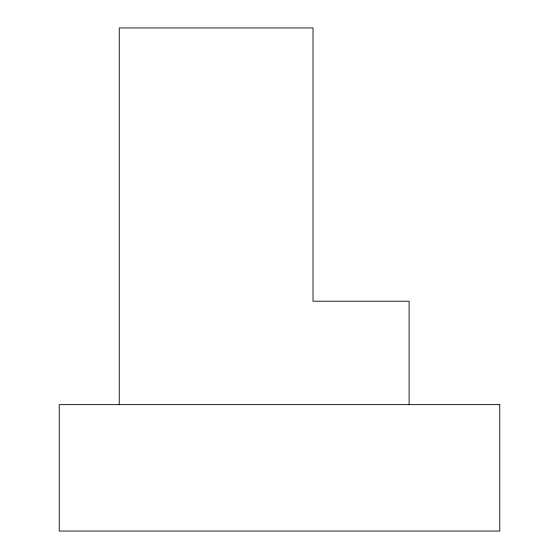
<?xml version="1.0" encoding="UTF-8"?>
<svg xmlns="http://www.w3.org/2000/svg" width="559" height="559" viewBox="0 0 559 559"><rect width="100%" height="100%" fill="white"/><g stroke="black" fill="none" stroke-linecap="round" stroke-linejoin="round"><path stroke-width="0.84" d="M409.104 404.639L409.104 301.21L313.019 301.21L313.019 27.95L119.249 27.95L119.249 404.639M499.767 404.639L59.233 404.639L59.233 531.05L499.767 531.05L499.767 404.639"/></g></svg>
